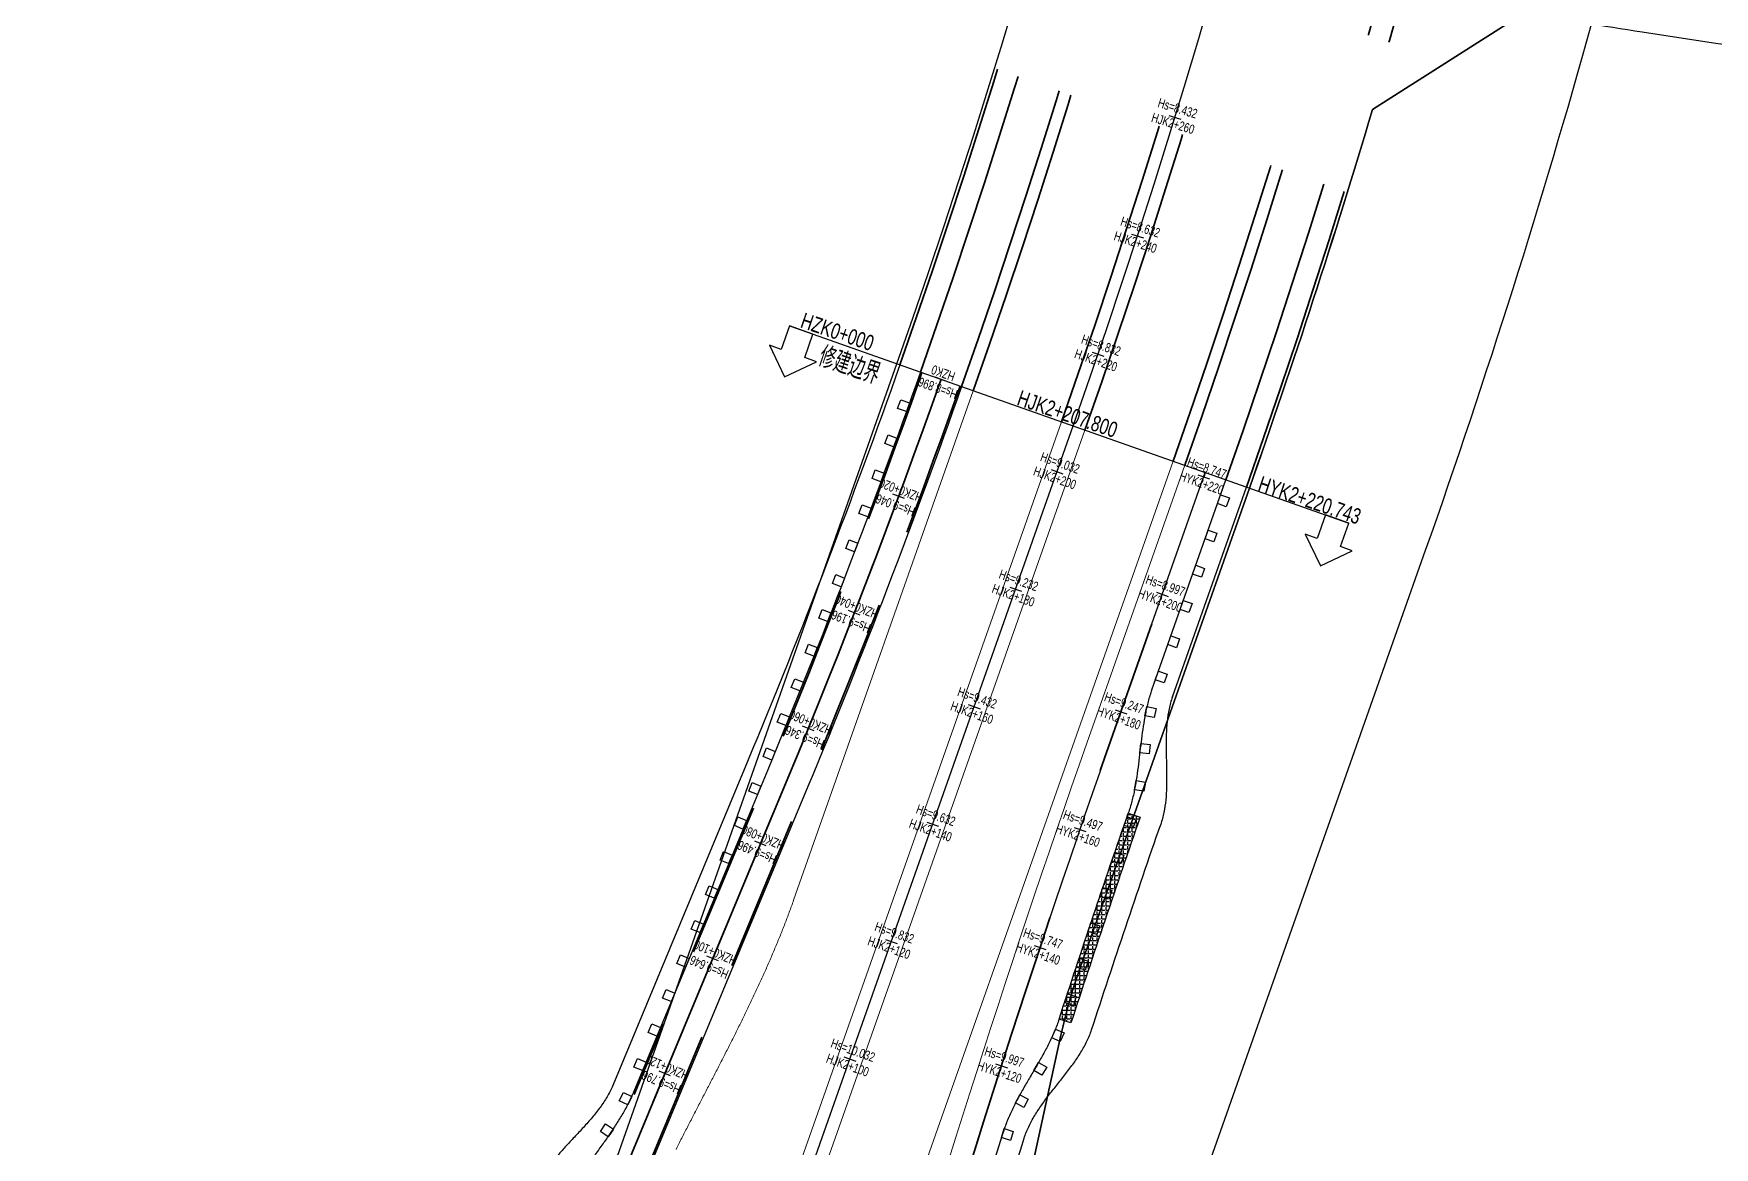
# Model space of a CAD drawing. Extents: x 0 to 558779, y 0 to 2762081.
# Drawn here: x 519985.4 to 520255.3, y 2758324.4 to 2758503.3 of the extents above; entities that cross this region are included whole.
import ezdxf
from ezdxf.enums import TextEntityAlignment as Align

# ---------------------------------------------------------------- set-up
doc = ezdxf.new("R2010")
doc.units = 0
doc.header["$LTSCALE"] = 20
doc.linetypes.add('CENTER', pattern=[2, 1.25, -0.25, 0.25, -0.25])
doc.linetypes.add('HIDDEN', pattern=[0.375, 0.25, -0.125])
for name, color, linetype in [('B-标线', 8, 'Continuous'), ('DL-中心线', 10, 'Continuous'), ('DL-人行道边线', 1, 'Continuous'), ('DL-树池', 110, 'Continuous'), ('DL-相交规划路', 161, 'Continuous'), ('DL-非机动车道边线', 6, 'Continuous'), ('FD-公交车站', 11, 'Continuous'), ('L-辅路绿化带', 3, 'Continuous'), ('RD-红线', 230, 'Continuous'), ('XW_HY-海江大道右辅路', 7, 'Continuous'), ('XW_HZ（北）-海江大道左辅路', 7, 'Continuous'), ('XW_海江大道（2000坐标）', 7, 'Continuous'), ('YD-G2', 96, 'Continuous'), ('分界线', 11, 'Continuous'), ('桩号-HY-海江大道右辅路', 7, 'Continuous'), ('桩号-HZ（北）-海江大道左辅路', 7, 'Continuous'), ('桩号-海江大道（2000坐标）', 7, 'Continuous'), ('设计高-HY-海江大道右辅路', 7, 'Continuous'), ('设计高-HZ（北）-海江大道左辅路', 7, 'Continuous'), ('设计高-地面高-HY-海江大道右辅路', 7, 'Continuous'), ('设计高-地面高-HZ（北）-海江大道左辅路', 7, 'Continuous'), ('设计高-地面高-海江大道（2000坐标）', 7, 'Continuous'), ('设计高-海江大道（2000坐标）', 7, 'Continuous')]:
    doc.layers.add(name, color=color, linetype=linetype)
doc.styles.get("Standard").update_dxf_attribs({"font": 'fsdb_e.shx', "width": 0.7, "bigfont": 'hzdx.shx'})
doc.styles.add('金屿投标', font='fsdb_e.shx', dxfattribs={"width": 0.5, "bigfont": 'hzdx.shx'})

# ---------------------------------------------------------------- blocks, each defined once
blk = doc.blocks.new('shuchi01')
at = {"layer": 'DL-树池', "color": 3}
blk.add_lwpolyline([(-0.75, 1.5), (0.75, 1.5), (0.75, 0), (-0.75, 0)], close=True, dxfattribs=at)

msp = doc.modelspace()

# ---------------------------------------------------------------- hatches: boundary and pattern name
at = {"layer": 'FD-公交车站'}
h = msp.add_hatch(dxfattribs=at)
h.set_pattern_fill('ANGLE', color=256, scale=0.1, style=0)
h.set_pattern_definition([(0, (0, 0), (0, 0.6985), [0.508, -0.1905]), (90, (0, 0), (-0.6985, 0), [0.508, -0.1905])])
edge = h.paths.add_edge_path()
edge.add_arc((522045.168, 2757726.514), 1993.5, 160.921991, 161.924667, ccw=False)
edge.add_line((520161.162, 2758378.1), (520163.053, 2758377.446))
edge.add_arc((522045.168, 2757726.514), 1991.5, 160.921991, 161.924667)
edge.add_line((520151.95, 2758344.411), (520150.049, 2758345.031))

# ---------------------------------------------------------------- linework, layer by layer
at = {"layer": 'B-标线', "linetype": 'HIDDEN', "lineweight": 35, "ltscale": 5, "flags": 128}
for points in [[(520128.023, 2758448.854, -0.0138075), (520103.49, 2758384.972), (520081.831, 2758332.917)], [(520131.088, 2758447.773, -0.0138075), (520106.49, 2758383.724), (520051.616, 2758251.839, 0.0251053), (520027.918, 2758185.706, -0.0112939), (520005.426, 2758117.023)], [(520134.153, 2758446.692, -0.0138075), (520109.491, 2758382.475), (520054.617, 2758250.59, 0.0251053), (520031.029, 2758184.764, -0.0112939), (520008.491, 2758115.942, -0.0112939)]]:
    msp.add_lwpolyline(points, format="xyb", dxfattribs=at)
at = {"layer": 'DL-中心线', "linetype": 'CENTER', "lineweight": 35, "ltscale": 5, "flags": 128}
for points in [[(520131.088, 2758447.773, -0.0138075), (520106.49, 2758383.724), (520051.616, 2758251.839, 0.0251053), (520027.918, 2758185.706, -0.0112939), (520005.426, 2758117.023)], [(519363.527, 2756865.285, -0.0640305), (519480.744, 2757085.351, -0.0528813), (519557.501, 2757172.344), (519677.841, 2757282.704, 0.0308215), (519737.675, 2757344.78, -0.0161286), (519785.39, 2757397.285, 0.1076188), (519897.596, 2757578.067), (519932.402, 2757676.128, -0.0149276), (519945.386, 2757709.511, -0.0002025), (519945.577, 2757709.961, -0.0004051), (519945.969, 2757710.882, -0.0004051), (519946.374, 2757711.83, -0.0004051), (519946.794, 2757712.809, -0.0004051), (519947.231, 2757713.821, -0.0004051), (519947.686, 2757714.871, -0.0004051), (519948.161, 2757715.963, -0.0004051), (519948.66, 2757717.103, -0.0004051), (519949.184, 2757718.298, -0.0004051), (519949.739, 2757719.556, -0.0004051), (519950.33, 2757720.89, -0.0004051), (519950.964, 2757722.315, -0.0004051), (519951.652, 2757723.854, -0.0004051), (519952.408, 2757725.539, -0.0003826), (519953.207, 2757727.312, -0.0003376), (519954.009, 2757729.084, -0.0002926), (519954.812, 2757730.854, -0.0002476), (519955.618, 2757732.624, -0.0002025), (519956.425, 2757734.393, -0.0001575), (519957.234, 2757736.161, -0.0001125), (519958.043, 2757737.929, -0.0000675), (519958.853, 2757739.697, -0.0000225), (519959.664, 2757741.464, 0.0000375), (519960.474, 2757743.232, 0.0001125), (519961.284, 2757745, 0.0001875), (519962.093, 2757746.768, 0.0002626), (519962.9, 2757748.537, 0.0003376), (519963.705, 2757750.307, 0.0004126), (519964.508, 2757752.078, 0.0004876), (519965.307, 2757753.85, 0.0005626), (519966.102, 2757755.625, 0.0006376), (519966.894, 2757757.401, 0.0006752), (519967.641, 2757759.09, 0.0006752), (519968.318, 2757760.633, 0.0006752), (519968.942, 2757762.063, 0.0006752), (519969.521, 2757763.402, 0.0006752), (519970.064, 2757764.666, 0.0006752), (519970.575, 2757765.866, 0.0006752), (519971.06, 2757767.012, 0.0006752), (519971.521, 2757768.11, 0.0006752), (519971.961, 2757769.166, 0.0006752), (519972.383, 2757770.185, 0.0006752), (519972.787, 2757771.171, 0.0006752), (519973.176, 2757772.126, 0.0006752), (519973.551, 2757773.054, 0.0003376), (519973.734, 2757773.508, 0.0402701), (519990.889, 2757828.803, 0.0003376), (519990.996, 2757829.281, 0.0006752), (519991.212, 2757830.257, 0.0006752), (519991.432, 2757831.265, 0.0006752), (519991.656, 2757832.306, 0.0006752), (519991.885, 2757833.385, 0.0006752), (519992.12, 2757834.505, 0.0006752), (519992.362, 2757835.671, 0.0006752), (519992.611, 2757836.89, 0.0006752), (519992.868, 2757838.169, 0.0006752), (519993.136, 2757839.518, 0.0006752), (519993.416, 2757840.95, 0.0006752), (519993.712, 2757842.482, 0.0006752), (519994.027, 2757844.137, 0.0006752), (519994.367, 2757845.953, 0.0006376), (519994.72, 2757847.865, 0.0005626), (519995.068, 2757849.778, 0.0004876), (519995.413, 2757851.691, 0.0004126), (519995.754, 2757853.606, 0.0003376), (519996.092, 2757855.521, 0.0002626), (519996.428, 2757857.436, 0.0001875), (519996.762, 2757859.351, 0.0001125), (519997.095, 2757861.267, 0.0000375), (519997.427, 2757863.183, -0.0000225), (519997.759, 2757865.099, -0.0000675), (519998.092, 2757867.015, -0.0001125), (519998.425, 2757868.93, -0.0001575), (519998.76, 2757870.846, -0.0002025), (519999.096, 2757872.761, -0.0002476), (519999.433, 2757874.676, -0.0002926), (519999.773, 2757876.59, -0.0003376), (520000.115, 2757878.505, -0.0003826), (520000.459, 2757880.418, -0.0004051), (520000.79, 2757882.235, -0.0004051), (520001.094, 2757883.893, -0.0004051), (520001.378, 2757885.427, -0.0004051), (520001.646, 2757886.861, -0.0004051), (520001.901, 2757888.213, -0.0004051), (520002.144, 2757889.495, -0.0004051), (520002.379, 2757890.716, -0.0004051), (520002.605, 2757891.886, -0.0004051), (520002.824, 2757893.009, -0.0004051), (520003.037, 2757894.091, -0.0004051), (520003.245, 2757895.135, -0.0004051), (520003.447, 2757896.147, -0.0004051), (520003.645, 2757897.127, -0.0002025), (520003.743, 2757897.607, -0.0205644), (520015.566, 2757945.503), (520034.389, 2758010.197, -0.0139815), (520060.063, 2758090.044), (520086.942, 2758166.257, 0.0147938), (520122.979, 2758278.961, -0.0147938), (520159.016, 2758391.664), (520173.526, 2758432.806)]]:
    msp.add_lwpolyline(points, format="xyb", dxfattribs=at)
at = {"layer": 'DL-人行道边线', "flags": 128}
for points in [[(520124.487, 2758450.101, -0.0138075), (520100.028, 2758386.413), (520078.369, 2758334.358)], [(520168.239, 2758396.769, 0.0335856), (520167.706, 2758394.837, 0.025336), (520167.399, 2758392.824, 0.0173873), (520167.262, 2758390.752, 0.0101666), (520167.239, 2758388.64, 0.0035903), (520167.275, 2758386.516, -0.0030305), (520167.315, 2758384.393, -0.0098507), (520167.3, 2758382.291, -0.0172025), (520167.174, 2758380.229, -0.0252154), (520166.88, 2758378.226, -0.0335339), (520166.361, 2758376.301)], [(520155.277, 2758343.325, -0.004375), (520166.361, 2758376.301)], [(520144.435, 2758325.899, -0.0339548), (520145.169, 2758327.758, -0.0256814), (520146.133, 2758329.542, -0.0177137), (520147.271, 2758331.271, -0.0103942), (520148.524, 2758332.961, -0.0035903), (520149.836, 2758334.632, 0.0030305), (520151.15, 2758336.3, 0.0098507), (520152.408, 2758337.984, 0.0172025), (520153.553, 2758339.704, 0.0252154), (520154.528, 2758341.478, 0.0335339), (520155.277, 2758343.325)], [(520078.369, 2758334.358, -0.0335856), (520077.471, 2758332.565, -0.025336), (520076.352, 2758330.864, -0.0173873), (520075.067, 2758329.233, -0.0100844), (520073.671, 2758327.648, -0.0032984), (520072.219, 2758326.085, 0.0032984), (520070.768, 2758324.523, 0.0100844), (520069.371, 2758322.938, 0.0173873), (520068.086, 2758321.306, 0.025336), (520066.967, 2758319.606, 0.0335856), (520066.069, 2758317.813)], [(520134.292, 2758292.737, -0.0043502), (520144.435, 2758325.899, -0.004343)]]:
    msp.add_lwpolyline(points, format="xyb", dxfattribs=at)
msp.add_lwpolyline([(520168.239, 2758396.769), (520180.128, 2758430.478)], dxfattribs=at)
at = {"layer": 'DL-相交规划路', "linetype": 'HIDDEN', "lineweight": 35, "ltscale": 10, "flags": 128}
for points in [[(520180.128, 2758430.478, 0.2074116), (520108.148, 2759457.639, 0.2074116)], [(520176.827, 2758431.642, 0.2074116), (520105.042, 2759456.026, 0.2074116)], [(520170.225, 2758433.97, 0.2074116), (520098.83, 2759452.8, 0.2074116)], [(520168.339, 2758434.635, 0.2074116), (520097.055, 2759451.878)], [(520154.193, 2758439.624, 0.2074116), (520083.743, 2759444.965)], [(520150.421, 2758440.955, 0.2074116), (520080.193, 2759443.122)], [(520136.275, 2758445.944, 0.2074116), (520066.881, 2759436.209)], [(520134.389, 2758446.609, 0.2074116), (520065.106, 2759435.287)], [(520124.487, 2758450.101, 0.2074116), (520055.788, 2759430.448, 0.2074116)], [(520127.787, 2758448.937, 0.2074116), (520058.894, 2759432.061, 0.2074116)]]:
    msp.add_lwpolyline(points, format="xyb", dxfattribs=at)
at = {"layer": 'DL-非机动车道边线', "flags": 128}
for points in [[(520127.787, 2758448.937, -0.0138075), (520103.259, 2758385.068), (520081.6, 2758333.013)], [(520164.939, 2758397.933, 0.0202144), (520164.353, 2758396.019, 0.015548), (520163.902, 2758394.057, 0.0109412), (520163.554, 2758392.059, 0.006509), (520163.274, 2758390.038, 0.0024108), (520163.03, 2758388.008, -0.0018876), (520162.788, 2758385.979, -0.0062372), (520162.515, 2758383.962, -0.0107155), (520162.176, 2758381.969, -0.0153426), (520161.737, 2758380.01, -0.0200292), (520161.163, 2758378.099)], [(520150.049, 2758345.031, -0.004375), (520161.163, 2758378.099)], [(520150.049, 2758345.031, -0.0200293), (520149.351, 2758343.162, -0.0153427), (520148.519, 2758341.336, -0.0107156), (520147.585, 2758339.542, -0.0062372), (520146.584, 2758337.77, -0.0018876), (520145.551, 2758336.006, 0.0024108), (520144.52, 2758334.242, 0.0067535), (520143.524, 2758332.465, 0.0112189), (520142.599, 2758330.664, 0.0158295), (520141.778, 2758328.83, 0.0205001), (520141.097, 2758326.952)], [(520071.147, 2758315.7, -0.0202144), (520071.993, 2758317.514, -0.015548), (520072.972, 2758319.273, -0.0109412), (520074.051, 2758320.991, -0.0064803), (520075.196, 2758322.681, -0.0021443), (520076.374, 2758324.357, 0.0021443), (520077.552, 2758326.033, 0.0064803), (520078.697, 2758327.722, 0.0109412), (520079.776, 2758329.44, 0.015548), (520080.754, 2758331.199, 0.0202144), (520081.6, 2758333.013)], [(520125.936, 2758276.58, 0.0001836), (520126.343, 2758277.994, -0.0064031), (520141.097, 2758326.952, -0.0063959)]]:
    msp.add_lwpolyline(points, format="xyb", dxfattribs=at)
msp.add_lwpolyline([(520164.939, 2758397.933), (520176.827, 2758431.642)], dxfattribs=at)
at = {"layer": 'FD-公交车站', "flags": 128}
msp.add_lwpolyline([(520150.049, 2758345.031, -0.004375), (520161.162, 2758378.1), (520163.053, 2758377.446, 0.004375), (520151.95, 2758344.411), (520150.049, 2758345.031)], format="xyb", dxfattribs=at)
at = {"layer": 'L-辅路绿化带', "flags": 128}
msp.add_lwpolyline([(520134.389, 2758446.609, -0.0138075), (520109.722, 2758382.379), (520054.848, 2758250.494, 0.0145766), (520040.35, 2758212.569, 0.0145766)], format="xyb", dxfattribs=at)
at = {"layer": 'L-辅路绿化带', "lineweight": 0, "flags": 128}
for points in [[(520107.415, 2758364.113), (520136.275, 2758445.944)], [(520109.203, 2758266.958), (520168.339, 2758434.635)]]:
    msp.add_lwpolyline(points, dxfattribs=at)
for points in [[(519375.907, 2756956.026, -0.0968453), (519606.732, 2757263.593, 0.1251069), (519879.487, 2757672.743), (520150.421, 2758440.955)], [(519379.531, 2756954.334, -0.0968312), (519609.412, 2757260.623, 0.1251069), (519883.259, 2757671.413), (520154.193, 2758439.624)], [(520056.763, 2758091.208), (520083.642, 2758167.421, 0.0147938), (520119.615, 2758279.927, -0.0147938), (520155.715, 2758392.828), (520170.225, 2758433.97)], [(520114.337, 2758261.883, 0.0023542), (520119.615, 2758279.927, -0.0147938), (520155.715, 2758392.828), (520170.225, 2758433.97)], [(520107.415, 2758364.113, -0.0038984), (520106.735, 2758362.232, -0.0036662), (520106.026, 2758360.361, -0.0034329), (520105.291, 2758358.499, -0.0031989), (520104.53, 2758356.647, -0.0029649), (520103.746, 2758354.803, -0.002731), (520102.941, 2758352.966, -0.0024976), (520102.116, 2758351.136, -0.0022648), (520101.272, 2758349.313, -0.0020329), (520100.413, 2758347.495, -0.0018018), (520099.538, 2758345.683, -0.0015717), (520098.651, 2758343.875, -0.0013424), (520097.753, 2758342.071, -0.001114), (520096.845, 2758340.271, -0.0008863), (520095.929, 2758338.473, -0.0006592), (520095.008, 2758336.677, -0.0004326), (520094.082, 2758334.883, -0.0002063), (520093.154, 2758333.089, 0.0000198), (520092.226, 2758331.296, 0.000246), (520091.298, 2758329.503, 0.0004723), (520090.373, 2758327.708, 0.000699), (520089.452, 2758325.912, 0.0009262), (520088.538, 2758324.114, 0.001154)]]:
    msp.add_lwpolyline(points, format="xyb", dxfattribs=at)
at = {"layer": 'RD-红线'}
for points in [[(520002.779, 2758125.273), (520023.99, 2758185.416, -0.0310988), (520029.475, 2758198.344), (520046.433, 2758232.28, 0.0310988), (520050.656, 2758242.233), (520124.022, 2758450.257, 0.2012424), (520068.525, 2759404.088, 0.2012424)], [(520366.734, 2758491.557, -0.0291309), (520243.669, 2758503.5, -0.0045103), (520224.767, 2758506.629)], [(520137.274, 2758288.645), (520138.41, 2758291.866, 0.0310988), (520142.249, 2758305.374), (520150.332, 2758342.441, -0.0310988), (520153.287, 2758352.841), (520180.606, 2758430.301, 0.0123437), (520200.375, 2758491.099, 0.0123437)]]:
    msp.add_lwpolyline(points, format="xyb", dxfattribs=at)
msp.add_lwpolyline([(520200.375, 2758491.099), (520224.767, 2758506.629)], dxfattribs=at)
at = {"layer": 'XW_HY-海江大道右辅路', "color": 4}
msp.add_line((520159.016, 2758391.664), (520173.526, 2758432.806), dxfattribs=at)
msp.add_line((520159.016, 2758391.664), (520173.526, 2758432.806), dxfattribs=at)
at = {"layer": 'XW_HY-海江大道右辅路', "color": 2}
msp.add_arc((522045.151, 2757726.459), 2000, 160.573195, 163.963439, dxfattribs=at)
msp.add_arc((522045.151, 2757726.459), 2000, 160.573195, 163.963439, dxfattribs=at)
at = {"layer": 'XW_HZ（北）-海江大道左辅路', "color": 4}
msp.add_line((520106.49, 2758383.724), (520051.616, 2758251.839), dxfattribs=at)
msp.add_line((520106.49, 2758383.724), (520051.616, 2758251.839), dxfattribs=at)
at = {"layer": 'XW_HZ（北）-海江大道左辅路', "color": 2}
msp.add_arc((518959.327, 2758861.031), 1242.5, 337.408952, 340.573195, dxfattribs=at)
msp.add_arc((518959.327, 2758861.031), 1242.5, 337.408952, 340.573195, dxfattribs=at)
at = {"layer": 'XW_海江大道（2000坐标）', "color": 4}
msp.add_line((519881.373, 2757672.078), (520152.307, 2758440.289), dxfattribs=at)
msp.add_line((519881.373, 2757672.078), (520152.307, 2758440.289), dxfattribs=at)
at = {"layer": 'XW_海江大道（2000坐标）', "color": 2}
msp.add_arc((518959.327, 2758861.031), 1265, 340.573195, 27.443856, dxfattribs=at)
msp.add_arc((518959.327, 2758861.031), 1265, 340.573195, 27.443856, dxfattribs=at)
at = {"layer": 'YD-G2', "color": 7}
msp.add_lwpolyline([(520208.902, 2758420.326, 0.0167184), (520235.556, 2758504.804, -0.0025751), (520224.771, 2758506.631), (520200.379, 2758491.102, -0.0123437), (520180.61, 2758430.304), (520153.29, 2758352.844, 0.0310988), (520150.335, 2758342.444), (520142.252, 2758305.378, -0.0310988), (520138.413, 2758291.869), (520137.277, 2758288.649), (520154.245, 2758265.355), (520208.902, 2758420.326, 0.0167184)], format="xyb", close=True, dxfattribs=at)
at = {"layer": '分界线'}
msp.add_line((520106.756, 2758456.354), (520196.575, 2758424.677), dxfattribs=at)
for points in [[(520105.981, 2758448.145), (520111.084, 2758450.586), (520109.198, 2758451.252), (520110.528, 2758455.024), (520106.756, 2758456.354), (520105.426, 2758452.582), (520103.539, 2758453.247), (520105.981, 2758448.145)], [(520192.028, 2758417.798), (520197.13, 2758420.24), (520195.244, 2758420.905), (520196.575, 2758424.677), (520192.802, 2758426.007), (520191.472, 2758422.235), (520189.586, 2758422.9), (520192.028, 2758417.798)]]:
    msp.add_lwpolyline(points, dxfattribs=at)
at = {"layer": '设计高-地面高-HY-海江大道右辅路'}
for p, q in [((520172.336, 2758432.437), (520174.222, 2758431.772)), ((520165.684, 2758413.576), (520167.57, 2758412.911)), ((520159.032, 2758394.715), (520160.918, 2758394.05)), ((520152.446, 2758375.821), (520154.338, 2758375.172)), ((520146.047, 2758356.862), (520147.945, 2758356.232)), ((520139.838, 2758337.84), (520141.743, 2758337.229))]:
    msp.add_line(p, q, dxfattribs=at)
at = {"layer": '设计高-地面高-HZ（北）-海江大道左辅路'}
for p, q in [((520132.031, 2758447.44), (520130.145, 2758448.105)), ((520125.222, 2758428.618), (520123.347, 2758429.314)), ((520118.111, 2758409.908), (520116.247, 2758410.634)), ((520110.7, 2758391.315), (520108.848, 2758392.07)), ((520103.042, 2758372.832), (520101.195, 2758373.6)), ((520095.359, 2758354.366), (520093.512, 2758355.134)), ((520087.676, 2758335.901), (520085.829, 2758336.669))]:
    msp.add_line(p, q, dxfattribs=at)
at = {"layer": '设计高-地面高-海江大道（2000坐标）'}
for p, q in [((520167.692, 2758490.155), (520169.604, 2758489.568)), ((520161.678, 2758471.097), (520163.581, 2758470.48)), ((520155.363, 2758452.137), (520157.256, 2758451.49)), ((520148.77, 2758433.266), (520150.656, 2758432.601)), ((520142.118, 2758414.405), (520144.004, 2758413.739)), ((520135.466, 2758395.543), (520137.352, 2758394.878)), ((520128.814, 2758376.682), (520130.7, 2758376.017)), ((520122.162, 2758357.82), (520124.048, 2758357.155)), ((520115.51, 2758338.959), (520117.396, 2758338.294))]:
    msp.add_line(p, q, dxfattribs=at)

# ---------------------------------------------------------------- block references
at = {"layer": 'DL-树池'}
for p, rotation in [((520125.778, 2758443.283), 70.29573347671354), ((520123.741, 2758437.64), 70.01827207466405), ((520121.677, 2758432.006), 69.74081067261456), ((520175.723, 2758428.513), 250.5731948781382), ((520119.586, 2758426.382), 69.46334927056513), ((520117.468, 2758420.769), 69.18588786851565), ((520173.728, 2758422.854), 250.5731948781382), ((520115.322, 2758415.165), 68.90842646646617), ((520171.732, 2758417.196), 250.5731948781382), ((520113.15, 2758409.572), 68.63096506441674), ((520169.736, 2758411.537), 250.5731948781382), ((520110.95, 2758403.99), 68.3535036623672), ((520167.741, 2758405.879), 250.5731948781382), ((520108.723, 2758398.419), 68.07604226031775), ((520165.745, 2758400.221), 250.5731948781382), ((520106.469, 2758392.858), 67.79858085826828), ((520163.991, 2758394.489), 258.0781758715281), ((520163.094, 2758388.559), 263.2774056840993), ((520104.189, 2758387.308), 67.5211194562188), ((520162.295, 2758382.613), 259.910273148012), ((520101.886, 2758381.768), 67.4089522333085), ((520099.581, 2758376.228), 67.4089522333085), ((520160.725, 2758376.831), 250.9589011027976), ((520097.276, 2758370.689), 67.4089522333085), ((520158.776, 2758371.157), 251.131348612126), ((520094.971, 2758365.149), 67.4089522333085), ((520156.845, 2758365.476), 251.3037961214543), ((520092.666, 2758359.609), 67.4089522333085), ((520154.93, 2758359.79), 251.4762436307827), ((520090.361, 2758354.07), 67.4089522333085), ((520153.032, 2758354.098), 251.648691140111), ((520088.056, 2758348.53), 67.4089522333085), ((520151.152, 2758348.4), 251.8211386494394), ((520085.752, 2758342.991), 67.4089522333085), ((520149.171, 2758342.74), 246.4381209429284), ((520083.447, 2758337.451), 67.4089522333085), ((520146.386, 2758337.429), 239.7652073458448), ((520081.114, 2758331.924), 64.5594483529999), ((520143.396, 2758332.227), 241.854605797728), ((520078.058, 2758326.767), 55.78504350382153), ((520141.025, 2758326.726), 252.5027820942836)]:
    msp.add_blockref('shuchi01', p, dxfattribs=dict(at, rotation=rotation))

# ---------------------------------------------------------------- texts
at = {"layer": '分界线', "style": '金屿投标', "width": 0.75}
for s, height, rotation, p in [('HZK0+000', 2.5, 341.21974, (520108.762, 2758457.343)), ('修建边界', 3.5, 341.31805, (520111.699, 2758451.659)), ('HJK2+207.800', 2.5, 341.21974, (520143.523, 2758444.891)), ('HYK2+220.743', 2.5, 341.21974, (520182.209, 2758431.12))]:
    msp.add_text(s, height=height, rotation=rotation, dxfattribs=at).set_placement(p, align=Align.MIDDLE_LEFT)
at = {"layer": '桩号-HY-海江大道右辅路', "width": 0.75}
for s, rotation, p in [('HYK2+220', 340.57319, (520173.179, 2758431.822)), ('HYK2+200', 340.57319, (520166.527, 2758412.961)), ('HYK2+180', 340.57319, (520159.875, 2758394.099)), ('HYK2+160', 341.06358, (520153.295, 2758375.213)), ('HYK2+140', 341.63654, (520146.902, 2758356.262)), ('HYK2+120', 342.2095, (520140.699, 2758337.249))]:
    msp.add_text(s, height=1.5, rotation=rotation, dxfattribs=at).set_placement(p, align=Align.TOP_CENTER)
at = {"layer": '桩号-HZ（北）-海江大道左辅路', "width": 0.75}
for s, rotation, p in [('HZK0', 160.57319, (520131.188, 2758448.056)), ('HZK0+020', 159.65093, (520124.389, 2758429.247)), ('HZK0+040', 158.72866, (520117.288, 2758410.55)), ('HZK0+060', 157.8064, (520109.887, 2758391.97)), ('HZK0+080', 157.40895, (520102.234, 2758373.493)), ('HZK0+100', 157.40895, (520094.551, 2758355.027)), ('HZK0+120', 157.40895, (520086.868, 2758336.562))]:
    msp.add_text(s, height=1.5, rotation=rotation, dxfattribs=at).set_placement(p, align=Align.TOP_CENTER)
at = {"layer": '桩号-海江大道（2000坐标）', "width": 0.75}
for s, rotation, p in [('HJK2+260', 342.93749, (520168.56, 2758489.575)), ('HJK2+240', 342.03163, (520162.537, 2758470.504)), ('HJK2+220', 341.12576, (520156.212, 2758451.53)), ('HJK2+200', 340.57319, (520149.613, 2758432.65)), ('HJK2+180', 340.57319, (520142.961, 2758413.789)), ('HJK2+160', 340.57319, (520136.309, 2758394.928)), ('HJK2+140', 340.57319, (520129.657, 2758376.066)), ('HJK2+120', 340.57319, (520123.005, 2758357.205)), ('HJK2+100', 340.57319, (520116.353, 2758338.344))]:
    msp.add_text(s, height=1.5, rotation=rotation, dxfattribs=at).set_placement(p, align=Align.TOP_CENTER)
at = {"layer": '设计高-HY-海江大道右辅路', "width": 0.75}
for s, rotation, p in [('Hs=8.747', 340.57319, (520173.379, 2758432.388)), ('Hs=8.997', 340.57319, (520166.727, 2758413.526)), ('Hs=9.247', 340.57319, (520160.075, 2758394.665)), ('Hs=9.497', 341.06358, (520153.489, 2758375.78)), ('Hs=9.747', 341.63654, (520147.091, 2758356.832)), ('Hs=9.997', 342.2095, (520140.882, 2758337.82))]:
    msp.add_text(s, height=1.5, rotation=rotation, dxfattribs=at).set_placement(p, align=Align.BOTTOM_CENTER)
at = {"layer": '设计高-HZ（北）-海江大道左辅路', "width": 0.75}
for s, rotation, p in [('Hs=8.896', 160.57319, (520130.988, 2758447.49)), ('Hs=9.046', 159.65093, (520124.18, 2758428.685)), ('Hs=9.196', 158.72866, (520117.07, 2758409.991)), ('Hs=9.346', 157.8064, (520109.66, 2758391.415)), ('Hs=9.496', 157.40895, (520102.003, 2758372.939)), ('Hs=9.646', 157.40895, (520094.32, 2758354.473)), ('Hs=9.796', 157.40895, (520086.637, 2758336.008))]:
    msp.add_text(s, height=1.5, rotation=rotation, dxfattribs=at).set_placement(p, align=Align.BOTTOM_CENTER)
at = {"layer": '设计高-海江大道（2000坐标）', "width": 0.75}
for s, rotation, p in [('Hs=8.432', 342.93749, (520168.737, 2758490.148)), ('Hs=8.632', 342.03163, (520162.722, 2758471.074)), ('Hs=8.832', 341.12576, (520156.406, 2758452.098)), ('Hs=9.032', 340.57319, (520149.813, 2758433.216)), ('Hs=9.232', 340.57319, (520143.161, 2758414.355)), ('Hs=9.432', 340.57319, (520136.508, 2758395.493)), ('Hs=9.632', 340.57319, (520129.856, 2758376.632)), ('Hs=9.832', 340.57319, (520123.204, 2758357.771)), ('Hs=10.032', 340.57319, (520116.552, 2758338.909))]:
    msp.add_text(s, height=1.5, rotation=rotation, dxfattribs=at).set_placement(p, align=Align.BOTTOM_CENTER)

doc.saveas('drawing.dxf')
